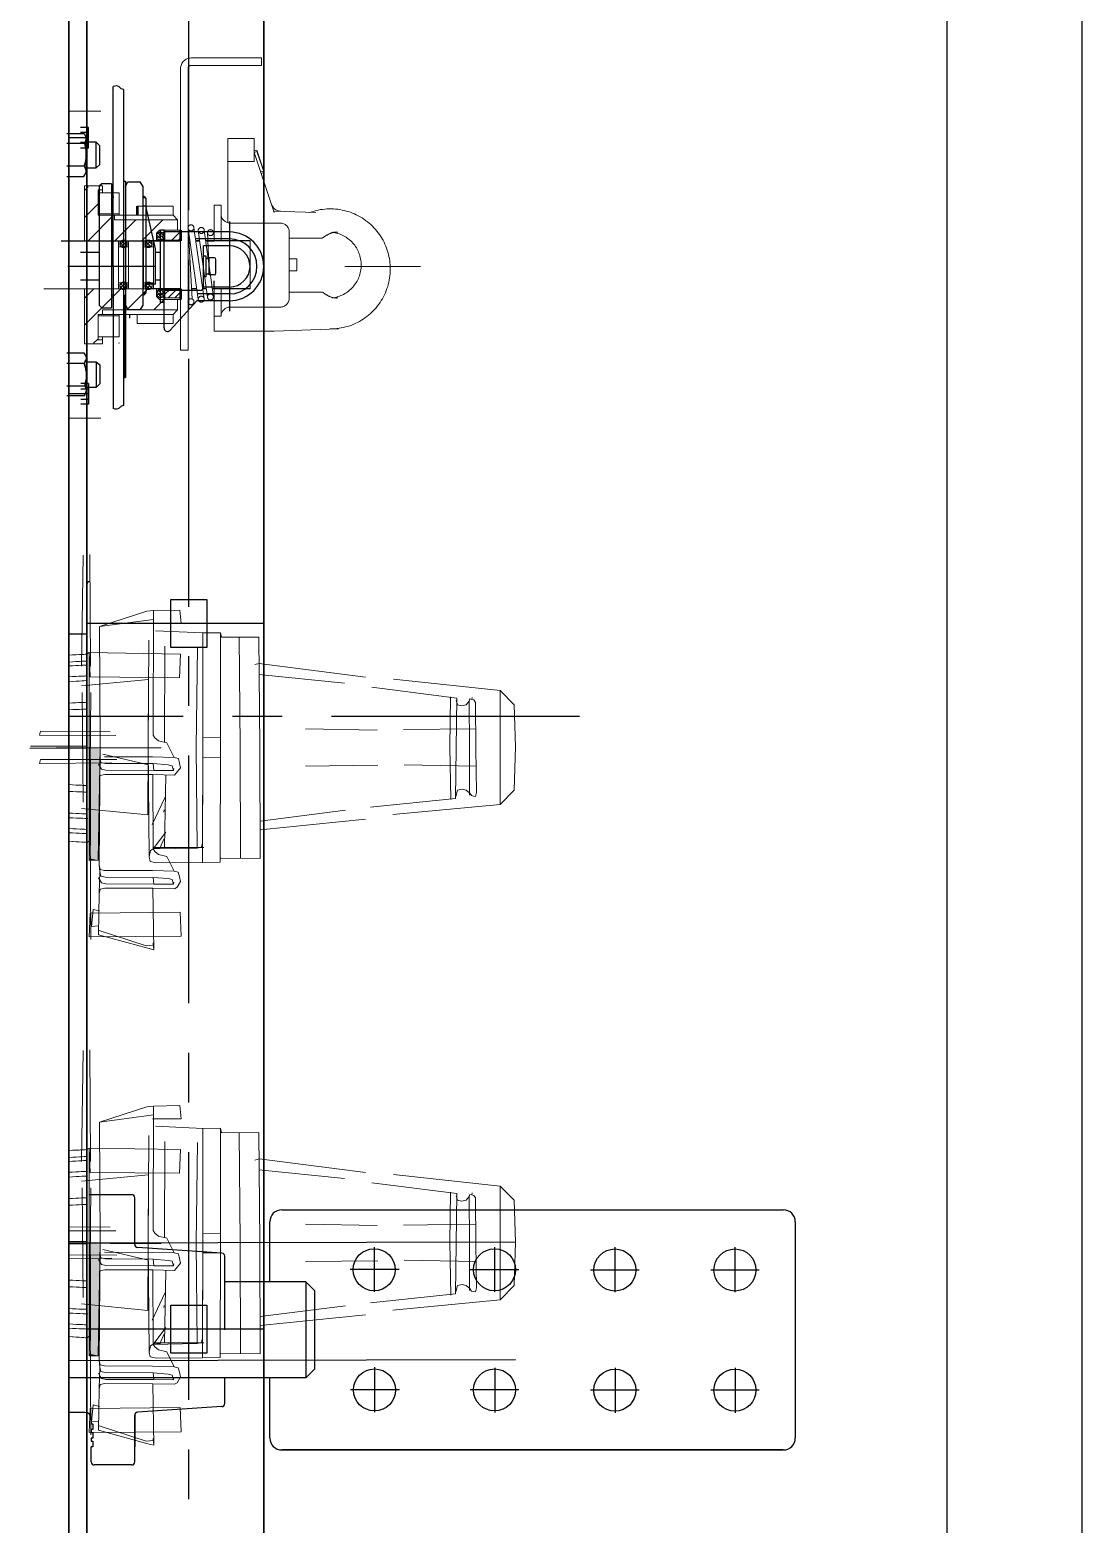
# Model space of a CAD drawing. Header units: millimetres. Extents: x 124493 to 133608, y -169944 to -164394.
# Drawn here: x 129429.7 to 129780.4, y -166258.7 to -165761 of the extents above; entities that cross this region are included whole.
import ezdxf

# ---------------------------------------------------------------- set-up
doc = ezdxf.new("R2010")
doc.units = ezdxf.units.MM
doc.header["$LTSCALE"] = 13
doc.linetypes.add('CENTER', pattern=[50.8, 31.75, -6.35, 6.35, -6.35])
doc.linetypes.add('CENTERX2', pattern=[101.6, 63.5, -12.7, 12.7, -12.7])
doc.layers.get('0').update_dxf_attribs({"color": 1, "linetype": 'CENTER'})
for name, color, linetype in [('1', 4, 'Continuous'), ('10', 1, 'Continuous'), ('C00-00-00', 7, 'Continuous'), ('器身绝缘0', 4, 'Continuous'), ('粗实线', 4, 'Continuous')]:
    doc.layers.add(name, color=color, linetype=linetype)
doc.layers.add('标注、文本', color=3, linetype='Continuous', lineweight=25)

msp = doc.modelspace()

# ---------------------------------------------------------------- hatches: boundary and pattern name
at = {"layer": 'C00-00-00'}
h = msp.add_hatch(color=256, dxfattribs=at)
h.dxf.hatch_style = 2
h.paths.add_polyline_path([(129449.53, -165999.75), (129449.58, -166031.08), (129453.04, -166031.88)])
h = msp.add_hatch(color=256, dxfattribs=at)
h.dxf.hatch_style = 2
h.paths.add_polyline_path([(129449.53, -165999.75), (129452.99, -166000.55), (129453.04, -166031.88)])
h = msp.add_hatch(color=256, dxfattribs=at)
h.dxf.hatch_style = 2
h.paths.add_polyline_path([(129449.58, -166031.08), (129449.69, -166036.94), (129452.46, -166037.57)])
h = msp.add_hatch(color=256, dxfattribs=at)
h.dxf.hatch_style = 2
h.paths.add_polyline_path([(129449.58, -166031.08), (129453.04, -166031.88), (129452.46, -166037.57)])
h = msp.add_hatch(color=256, dxfattribs=at)
h.dxf.hatch_style = 2
h.paths.add_polyline_path([(129449.69, -166036.94), (129452.46, -166037.57), (129449.53, -166037.63)])
h = msp.add_hatch(color=256, dxfattribs=at)
h.dxf.hatch_style = 2
h.paths.add_polyline_path([(129449.53, -166164.75), (129449.58, -166196.08), (129453.04, -166196.88)])
h = msp.add_hatch(color=256, dxfattribs=at)
h.dxf.hatch_style = 2
h.paths.add_polyline_path([(129449.53, -166164.75), (129452.99, -166165.55), (129453.04, -166196.88)])
h = msp.add_hatch(color=256, dxfattribs=at)
h.dxf.hatch_style = 2
h.paths.add_polyline_path([(129449.58, -166196.08), (129449.69, -166201.94), (129452.46, -166202.57)])
h = msp.add_hatch(color=256, dxfattribs=at)
h.dxf.hatch_style = 2
h.paths.add_polyline_path([(129449.58, -166196.08), (129453.04, -166196.88), (129452.46, -166202.57)])
h = msp.add_hatch(color=256, dxfattribs=at)
h.dxf.hatch_style = 2
h.paths.add_polyline_path([(129449.69, -166201.94), (129452.46, -166202.57), (129449.53, -166202.63)])

# ---------------------------------------------------------------- linework, layer by layer
at = {"lineweight": 15}
for p, q in [((129483.45, -165770.38), (129506.96, -165770.38)), ((129483.45, -165772.88), (129506.96, -165772.88)), ((129506.96, -165770.38), (129506.96, -165772.88)), ((129479.95, -165828.28), (129479.95, -165773.88)), ((129482.45, -165827.78), (129482.45, -165773.88)), ((129442.68, -165788.14), (129453.43, -165788.14)), ((129504.46, -165801.89), (129504.46, -165804.86)), ((129504.46, -165804.86), (129495.68, -165804.86)), ((129506.68, -165804.86), (129506.51, -165804.86)), ((129482.45, -165826.78), (129483.87, -165850.58)), ((129482.45, -165827.14), (129485.86, -165850.76)), ((129482.45, -165827.78), (129482.45, -165847.24)), ((129487.85, -165850.58), (129484.43, -165826.96)), ((129485.85, -165827.81), (129488.91, -165850)), ((129487.85, -165827.85), (129490.91, -165849.94)), ((129479.95, -165831.28), (129479.95, -165847.24)), ((129489.4, -165839.01), (129488.91, -165828.56)), ((129516.15, -165837.27), (129518.68, -165837.27)), ((129518.68, -165837.27), (129518.68, -165839.27)), ((129516.15, -165841.27), (129518.68, -165841.27)), ((129518.68, -165841.27), (129518.68, -165839.27)), ((129534.65, -165839.79), (129559.85, -165839.79)), ((129468.8, -165847.23), (129434.42, -165847.23)), ((129479.95, -165847.24), (129479.95, -165867.65)), ((129482.45, -165847.24), (129482.45, -165867.65)), ((129493.45, -165856.35), (129493.45, -165847.25)), ((129493.45, -165856.35), (129491.15, -165856.35)), ((129482.45, -165867.65), (129479.95, -165867.65)), ((129442.68, -165890.39), (129453.43, -165890.39))]:
    msp.add_line(p, q, dxfattribs=at)
at = {"color": 0, "lineweight": 15}
for p, q in [((129495.68, -165797.19), (129495.68, -165825.25)), ((129504.46, -165797.19), (129504.46, -165801.89)), ((129504.45, -165801.35), (129505.4, -165801.04)), ((129504.46, -165801.89), (129505.41, -165801.57)), ((129504.46, -165801.89), (129511.16, -165821.89)), ((129505.4, -165801.04), (129507.74, -165808.04)), ((129505.41, -165801.57), (129507.76, -165808.57)), ((129506.8, -165808.35), (129507.74, -165808.04)), ((129453.95, -165812.98), (129447.95, -165812.98)), ((129447.95, -165812.98), (129447.95, -165831.28)), ((129453.95, -165812.98), (129453.95, -165814.28)), ((129506.81, -165808.89), (129507.76, -165808.57)), ((129452.45, -165814.28), (129453.95, -165814.28)), ((129452.45, -165822.78), (129452.45, -165814.28)), ((129459.45, -165815.28), (129452.45, -165815.28)), ((129452.45, -165815.28), (129452.45, -165822.78)), ((129453.95, -165814.28), (129453.95, -165815.28)), ((129459.45, -165815.28), (129459.45, -165822.28)), ((129459.45, -165815.28), (129459.45, -165816.78)), ((129459.45, -165822.28), (129452.45, -165822.28)), ((129452.45, -165822.78), (129477.45, -165822.78)), ((129459.45, -165822.78), (129452.45, -165822.78)), ((129457.95, -165824.28), (129457.95, -165822.78)), ((129459.45, -165822.28), (129459.45, -165822.78)), ((129459.45, -165822.78), (129465.45, -165822.78)), ((129465.45, -165819.78), (129477.45, -165819.78)), ((129477.45, -165822.78), (129477.45, -165819.78)), ((129478.95, -165824.28), (129477.45, -165822.78)), ((129491.15, -165819.35), (129491.15, -165831.28)), ((129491.15, -165819.35), (129493.45, -165819.35)), ((129493.45, -165819.35), (129493.45, -165820.35)), ((129493.45, -165819.35), (129493.45, -165831.28)), ((129511.15, -165821.35), (129525, -165821.83)), ((129478.95, -165824.28), (129457.95, -165824.28)), ((129471.95, -165828.78), (129472.95, -165827.78)), ((129472.95, -165827.78), (129478.95, -165827.78)), ((129474.75, -165831.28), (129474.75, -165827.78)), ((129478.95, -165827.78), (129478.95, -165824.28)), ((129478.95, -165827.78), (129479.95, -165827.78)), ((129496.45, -165825.35), (129513.15, -165825.35)), ((129447.32, -165831.28), (129448.51, -165831.28)), ((129448.52, -165831.28), (129460.52, -165831.28)), ((129448.52, -165831.28), (129460.52, -165831.28)), ((129449.71, -165831.28), (129461.71, -165831.28)), ((129449.95, -165831.28), (129471.95, -165831.28)), ((129450.35, -165831.28), (129470.85, -165831.28)), ((129459.32, -165831.28), (129459.32, -165833.28)), ((129459.78, -165831.89), (129461.17, -165833.28)), ((129461.02, -165831.28), (129459.82, -165832.49)), ((129460.66, -165832.77), (129460.18, -165833.25)), ((129460.26, -165831.25), (129460.29, -165831.28)), ((129460.29, -165831.28), (129462, -165832.99)), ((129461.14, -165831.16), (129461.02, -165831.28)), ((129462.22, -165832.33), (129461.27, -165833.28)), ((129461.42, -165831.28), (129462.2, -165832.07)), ((129461.93, -165831.49), (129461.5, -165831.93)), ((129462.62, -165831.28), (129462.62, -165833.28)), ((129463.82, -165831.28), (129468.82, -165831.28)), ((129463.82, -165831.28), (129468.82, -165831.28)), ((129465.01, -165831.28), (129470.01, -165831.28)), ((129467.62, -165831.28), (129467.62, -165833.28)), ((129468.02, -165832.27), (129469.03, -165833.28)), ((129468.52, -165831.65), (129468.03, -165832.14)), ((129468.33, -165831.46), (129470.09, -165833.22)), ((129470, -165831.28), (129468.8, -165832.49)), ((129469.04, -165831.05), (129469.27, -165831.28)), ((129469.64, -165832.77), (129469.12, -165833.28)), ((129469.27, -165831.28), (129470.5, -165832.51)), ((129470.01, -165831.28), (129470, -165831.28)), ((129470.92, -165831.28), (129470.92, -165833.28)), ((129471.95, -165831.28), (129471.95, -165828.78)), ((129474.75, -165828.28), (129479.95, -165828.28)), ((129474.75, -165829.78), (129474.75, -165831.28)), ((129474.75, -165831.08), (129479.95, -165831.08)), ((129503.15, -165831.28), (129503.15, -165847.25)), ((129516.15, -165828.35), (129516.15, -165835.85)), ((129527.15, -165830.42), (129516.15, -165830.42)), ((129459.32, -165833.28), (129459.32, -165845.28)), ((129462.62, -165833.28), (129459.32, -165833.28)), ((129461.27, -165833.28), (129461.02, -165833.53)), ((129461.17, -165833.28), (129461.36, -165833.47)), ((129462.62, -165833.28), (129462.62, -165845.28)), ((129467.62, -165833.28), (129467.62, -165845.28)), ((129467.62, -165833.28), (129470.92, -165833.28)), ((129469.12, -165833.28), (129468.92, -165833.48)), ((129469.03, -165833.28), (129469.28, -165833.53)), ((129470.92, -165833.28), (129470.92, -165845.28)), ((129516.15, -165835.15), (129516.15, -165850.35)), ((129447.32, -165847.28), (129448.51, -165847.28)), ((129447.32, -165847.28), (129459.32, -165847.28)), ((129447.95, -165865.58), (129447.95, -165847.28)), ((129450.35, -165847.28), (129448.02, -165847.28)), ((129448.52, -165847.28), (129460.52, -165847.28)), ((129448.52, -165847.28), (129460.52, -165847.28)), ((129449.95, -165847.28), (129471.95, -165847.28)), ((129450.35, -165847.28), (129470.85, -165847.28)), ((129459.02, -165847.28), (129458.18, -165847.28)), ((129459.02, -165847.28), (129458.18, -165847.28)), ((129459.32, -165845.28), (129459.32, -165847.28)), ((129462.62, -165845.28), (129459.32, -165845.28)), ((129459.73, -165846.43), (129460.58, -165847.28)), ((129460.49, -165845.28), (129459.82, -165845.96)), ((129460.66, -165846.24), (129459.92, -165846.97)), ((129459.96, -165845.54), (129461.7, -165847.28)), ((129460.72, -165845.06), (129460.49, -165845.28)), ((129460.58, -165847.28), (129460.82, -165847.52)), ((129460.62, -165845.08), (129460.82, -165845.28)), ((129460.82, -165845.28), (129462.17, -165846.63)), ((129462.15, -165845.87), (129460.94, -165847.08)), ((129461.61, -165845.28), (129461.5, -165845.4)), ((129461.66, -165845.24), (129461.61, -165845.28)), ((129462.62, -165845.28), (129462.62, -165847.28)), ((129462.62, -165847.28), (129467.62, -165847.28)), ((129463.82, -165847.28), (129468.82, -165847.28)), ((129463.82, -165847.28), (129468.82, -165847.28)), ((129467.62, -165845.28), (129467.62, -165847.28)), ((129467.62, -165845.28), (129470.92, -165845.28)), ((129468.1, -165845.83), (129469.56, -165847.28)), ((129468.6, -165847.28), (129468.56, -165847.32)), ((129469.64, -165846.24), (129468.6, -165847.28)), ((129468.61, -165845.22), (129468.68, -165845.28)), ((129468.68, -165845.28), (129470.33, -165846.94)), ((129469.47, -165845.28), (129468.8, -165845.96)), ((129469.66, -165845.1), (129469.47, -165845.28)), ((129469.6, -165845.08), (129469.8, -165845.28)), ((129469.8, -165845.28), (129470.47, -165845.95)), ((129470.5, -165846.5), (129469.92, -165847.08)), ((129470.92, -165845.28), (129470.92, -165847.28)), ((129471.95, -165849.78), (129471.95, -165847.28)), ((129474.75, -165847.28), (129474.75, -165850.78)), ((129474.75, -165850.78), (129474.75, -165847.28)), ((129474.75, -165847.48), (129479.95, -165847.48)), ((129491.15, -165846.65), (129491.15, -165844.65)), ((129491.15, -165846.65), (129491.15, -165858.35)), ((129491.15, -165847.25), (129491.15, -165861.35)), ((129472.95, -165850.78), (129471.95, -165849.78)), ((129472.95, -165850.78), (129479.95, -165850.78)), ((129474.75, -165850.28), (129479.95, -165850.28)), ((129478.95, -165854.28), (129478.95, -165850.78)), ((129527.28, -165848.38), (129516.15, -165848.38)), ((129452.45, -165855.78), (129452.45, -165863.28)), ((129452.45, -165855.78), (129477.45, -165855.78)), ((129452.45, -165864.28), (129452.45, -165855.78)), ((129459.45, -165856.28), (129452.45, -165856.28)), ((129478.95, -165854.28), (129453.95, -165854.28)), ((129453.95, -165855.78), (129453.95, -165854.28)), ((129459.45, -165855.78), (129459.45, -165863.28)), ((129459.45, -165855.78), (129459.45, -165863.28)), ((129465.47, -165855.78), (129465.47, -165858.78)), ((129477.45, -165855.78), (129478.95, -165854.28)), ((129477.45, -165855.78), (129477.45, -165858.78)), ((129496.45, -165853.35), (129513.15, -165853.35)), ((129459.45, -165861.78), (129459.45, -165863.28)), ((129465.47, -165858.78), (129477.45, -165858.78)), ((129491.15, -165861.35), (129493.45, -165861.35)), ((129491.15, -165861.35), (129493.45, -165861.35)), ((129511.15, -165861.35), (129493.45, -165861.35)), ((129511.15, -165861.35), (129532.53, -165860.61)), ((129531.82, -165860.63), (129531.82, -165860.64)), ((129453.95, -165865.58), (129447.95, -165865.58)), ((129453.95, -165865.58), (129447.95, -165865.58)), ((129453.95, -165865.58), (129447.95, -165865.58)), ((129459.45, -165863.28), (129452.45, -165863.28)), ((129452.45, -165864.28), (129453.95, -165864.28)), ((129453.95, -165865.58), (129453.95, -165863.28))]:
    msp.add_line(p, q, dxfattribs=at)
at = {"color": 0, "lineweight": 13}
msp.add_line((129504.46, -165797.19), (129495.68, -165797.19), dxfattribs=at)
at = {"color": 0, "linetype": 'Continuous', "lineweight": 15}
for p, q in [((129447.95, -165814.49), (129449.16, -165813.28)), ((129447.95, -165823.47), (129452.45, -165818.97)), ((129449.12, -165831.28), (129457.62, -165822.78)), ((129458.1, -165831.28), (129465.1, -165824.28)), ((129467.08, -165831.28), (129474.08, -165824.28)), ((129473.8, -165831.11), (129472.02, -165829.34)), ((129472.1, -165830.41), (129473.44, -165829.07)), ((129474.45, -165830.64), (129472.49, -165828.68)), ((129472.6, -165828.79), (129472.94, -165828.44)), ((129472.64, -165830.99), (129472.88, -165830.75)), ((129474.75, -165829.82), (129473.32, -165828.38)), ((129473.59, -165831.16), (129474.56, -165830.19)), ((129473.72, -165829.91), (129474.56, -165829.07)), ((129477.04, -165831.08), (129479.84, -165828.28)), ((129479.29, -165831.08), (129479.95, -165830.42)), ((129447.95, -165850.41), (129451.08, -165847.28)), ((129447.95, -165859.39), (129460.06, -165847.28)), ((129462.04, -165854.28), (129468.86, -165847.46)), ((129472.04, -165848.43), (129473.06, -165847.41)), ((129474.42, -165849.69), (129472.44, -165847.72)), ((129474.75, -165848.9), (129473.24, -165847.39)), ((129473.72, -165847.87), (129474.03, -165847.56)), ((129474.75, -165849.09), (129476.36, -165847.48)), ((129475.8, -165850.28), (129478.6, -165847.48)), ((129471.02, -165854.28), (129474.52, -165850.78)), ((129473.73, -165850.13), (129472, -165848.4)), ((129472.13, -165849.47), (129472.88, -165848.71)), ((129473.16, -165849.56), (129474.56, -165848.15)), ((129473.7, -165850.14), (129474, -165849.84)), ((129478.05, -165850.28), (129479.95, -165848.38)), ((129450.99, -165865.33), (129452.45, -165863.87))]:
    msp.add_line(p, q, dxfattribs=at)
at = {"color": 0, "lineweight": 53}
for p, q in [((129465.45, -165819.78), (129465.45, -165822.78)), ((129479.95, -165827.78), (129479.95, -165831.28)), ((129479.95, -165847.24), (129479.95, -165850.78))]:
    msp.add_line(p, q, dxfattribs=at)
at = {"color": 0, "linetype": 'ByBlock'}
for p, q in [((129479.95, -165831.28), (129468.8, -165831.28)), ((129483.05, -165831.28), (129482.45, -165831.28)), ((129486.33, -165831.28), (129485.06, -165831.28)), ((129503.15, -165831.28), (129488.33, -165831.28)), ((129468.8, -165833.38), (129468.76, -165833.38)), ((129468.8, -165845.15), (129468.76, -165845.15)), ((129479.95, -165847.24), (129468.8, -165847.23)), ((129485.35, -165847.24), (129483.67, -165847.24)), ((129488.53, -165847.24), (129487.36, -165847.24)), ((129503.15, -165847.25), (129490.54, -165847.24))]:
    msp.add_line(p, q, dxfattribs=at)
at = {"color": 0, "lineweight": 40}
msp.add_line((129459.34, -165865.25), (129459.45, -165865.25), dxfattribs=at)
for p, q in [((129591.56, -166164.77), (129442.68, -166165.08)), ((129591.56, -166203.98), (129442.68, -166204.3))]:
    msp.add_line(p, q)
at = {"lineweight": 15}
for centre in [(129483.43, -165826.96), (129486.85, -165827.83), (129489.91, -165828.56), (129483.43, -165851.57), (129486.85, -165850.7), (129489.91, -165849.97)]:
    msp.add_circle(centre, 1, dxfattribs=at)
at = {"color": 0, "lineweight": 15}
for centre, radius in [((129460.97, -165832.28), 1.25), ((129469.27, -165832.28), 1.25), ((129473.35, -165829.78), 1.4), ((129460.97, -165846.28), 1.25), ((129469.27, -165846.28), 1.25), ((129473.35, -165848.78), 1.4)]:
    msp.add_circle(centre, radius, dxfattribs=at)
at = {"lineweight": 15}
for radius in [3.5, 1]:
    msp.add_arc((129483.45, -165773.88), radius, 90, 180, dxfattribs=at)
at = {"color": 0, "lineweight": 15}
for centre, radius, start, end in [((129496.45, -165822.35), 3, 180, 270), ((129513.33, -165818.43), 3, 198.5208, 268.0213), ((129529.84, -165840.63), 20, 269.9371, 109.9915), ((129532.7, -165825.44), 3, 263.6361, 263.6361), ((129513.15, -165828.35), 3, 0, 90), ((129534.65, -165839.79), 12, 113.8907, 128.6822), ((129531.82, -165833.39), 5, 83.6361, 113.8907), ((129529.15, -165839.35), 11, 0, 83.6361), ((129529.15, -165839.35), 11, 276.3639, 359.8612), ((129513.15, -165850.35), 3, 270, 0), ((129534.65, -165838.92), 12, 232.0882, 246.1093), ((129532.7, -165853.27), 3, 96.3639, 96.3639), ((129531.82, -165845.32), 5, 246.1093, 276.3639), ((129496.45, -165856.35), 3, 90, 180)]:
    msp.add_arc(centre, radius, start, end, dxfattribs=at)
at = {"layer": '1', "color": 1, "linetype": 'CENTERX2', "lineweight": -3, "ltscale": 0.1}
for p, q in [((129482.68, -167009.77), (129482.68, -165369.76)), ((129482.68, -167009.77), (129482.68, -165369.76)), ((129507.68, -165958.77), (129448.68, -165958.77)), ((129507.68, -165958.77), (129448.68, -165958.77)), ((129612.85, -165989.75), (129442.68, -165989.75)), ((129507.68, -166193.77), (129448.68, -166193.77))]:
    msp.add_line(p, q, dxfattribs=at)
at = {"layer": '10', "color": 0}
for p, q in [((129447.98, -165795.6), (129442.02, -165795.6)), ((129447.98, -165795.6), (129448.49, -165797.22)), ((129448.27, -165798.42), (129448.4, -165797.91)), ((129448.4, -165797.91), (129448.49, -165797.38)), ((129448.49, -165808.57), (129448.49, -165797.22)), ((129504.79, -165796.93), (129504.79, -165796.93)), ((129448, -165798.9), (129442.02, -165798.9)), ((129448.04, -165798.91), (129448.27, -165798.42)), ((129451.82, -165798.38), (129448.49, -165798.38)), ((129451.82, -165798.38), (129453.02, -165799.66)), ((129451.82, -165806.96), (129451.82, -165798.38)), ((129453.02, -165805.9), (129453.02, -165799.66)), ((129447.83, -165806.4), (129442.02, -165806.4)), ((129447.83, -165806.41), (129448.2, -165807.04)), ((129448.2, -165807.04), (129448.43, -165807.75)), ((129448.49, -165806.96), (129451.86, -165806.96)), ((129451.86, -165806.96), (129453.02, -165805.9)), ((129442.02, -165809.91), (129447.74, -165809.91)), ((129447.74, -165809.91), (129448.49, -165808.57)), ((129440.15, -165831.28), (129479.95, -165831.28)), ((129482.45, -165831.28), (129483.05, -165831.28)), ((129485.06, -165831.28), (129486.33, -165831.28)), ((129488.33, -165831.28), (129491.15, -165831.28)), ((129491.15, -165846.67), (129491.15, -165844.65)), ((129462.95, -165855.78), (129462.95, -165857.05)), ((129442.02, -165868.62), (129447.74, -165868.62)), ((129447.83, -165872.13), (129442.02, -165872.13)), ((129447.74, -165868.62), (129448.49, -165869.96)), ((129447.83, -165872.12), (129448.2, -165871.5)), ((129448.2, -165871.5), (129448.43, -165870.78)), ((129448.49, -165869.96), (129448.49, -165881.31)), ((129448.49, -165871.57), (129451.86, -165871.57)), ((129451.82, -165871.57), (129451.82, -165880.15)), ((129451.86, -165871.57), (129453.02, -165872.63)), ((129453.02, -165872.63), (129453.02, -165878.87)), ((129448, -165879.63), (129442.02, -165879.63)), ((129447.98, -165882.93), (129448.49, -165881.31)), ((129448.04, -165879.62), (129448.27, -165880.11)), ((129448.27, -165880.11), (129448.4, -165880.63)), ((129448.4, -165880.63), (129448.49, -165881.15)), ((129451.82, -165880.15), (129448.49, -165880.15)), ((129451.82, -165880.15), (129453.02, -165878.87)), ((129447.98, -165882.93), (129442.02, -165882.93))]:
    msp.add_line(p, q, dxfattribs=at)
for centre, start, end in [((129437.41, -165802.41), 6.7483, 18.326), ((129437.41, -165802.41), 339.0484, 353.2517), ((129437.41, -165876.12), 6.7483, 20.9516), ((129437.41, -165876.12), 341.674, 353.2517)]:
    msp.add_arc(centre, 11.16, start, end, dxfattribs=at)
at = {"layer": 'C00-00-00', "lineweight": 0}
for points in [[(129470.92, -165954.43), (129468.69, -165954.65), (129452.94, -165959.75)], [(129470.92, -165954.43), (129479.7, -165954.27), (129480.12, -165958.74), (129470.66, -165958.74)], [(129470.92, -165954.43), (129470.81, -165995.93), (129471.34, -165996.78), (129472.57, -165997.79)], [(129453.15, -165999.86), (129452.94, -165959.75), (129470.98, -165957.36)], [(129471.56, -165961.14), (129487.41, -165961.88), (129493.26, -165961.78), (129493.26, -165999.65)], [(129493.26, -165961.78), (129493.64, -165963.32), (129506.03, -165963.27), (129506.35, -165999.76)], [(129474.64, -165998.27), (129474.75, -165966.24)], [(129499.49, -165963.21), (129499.8, -165999.7)], [(129442.68, -165969.24), (129448.63, -165968.95)], [(129449.53, -165999.75), (129449.48, -165968.42), (129448.63, -165968.95), (129448.68, -166000.28)], [(129504.65, -165972.42), (129506.19, -165972.04), (129541.56, -165976.57)], [(129446.93, -165979.49), (129469.27, -165977.36)], [(129469.27, -165977.36), (129469.16, -165999.91)], [(129543.69, -165979.97), (129571.99, -165983.59)], [(129550.87, -165977.26), (129586.41, -165981.09), (129586.4, -166000.03)], [(129591.56, -165999.77), (129591.14, -165985.83), (129586.41, -165981.09)], [(129571.83, -165984.29), (129572.2, -165985.83), (129573.58, -165986.15), (129575.13, -165985.77), (129576.14, -165984.55)], [(129576.99, -165984.02), (129576.3, -165983.86), (129576.14, -165984.55)], [(129578.32, -166000.35), (129578.21, -165985.03), (129577.68, -165984.18), (129576.99, -165984.02)], [(129456.5, -165994.81), (129433.26, -165994.54), (129432.94, -165995.92), (129458.42, -165995.98)], [(129545.5, -165994.23), (129521.56, -165993.8)], [(129578.37, -165993.81), (129554.27, -165994.07)], [(129449.53, -165999.75), (129449.58, -166031.08), (129448.73, -166031.62), (129448.68, -166000.28)], [(129453.15, -165999.86), (129452.46, -166037.57), (129449.53, -166037.63), (129449.53, -165999.75)], [(129453.15, -165999.86), (129452.83, -166039.12), (129453.2, -166040.66), (129454.58, -166040.98)], [(129471.66, -166033.27), (129469.96, -166034.33), (129469.48, -166036.41), (129469.85, -166037.95), (129471.93, -166038.43), (129487.25, -166038.32), (129493.1, -166038.22), (129493.26, -165999.65)], [(129470.7, -166009.01), (129470.81, -166033.8), (129485.44, -166033.54), (129486.98, -166033.16), (129487.3, -166031.78), (129487.41, -165999.76)], [(129477.83, -166003.37), (129475.33, -165998.43), (129472.57, -165997.79)], [(129493.42, -166036.83), (129506.5, -166036.94), (129506.35, -165999.76)], [(129550.65, -166022.37), (129586.4, -166018.97), (129586.4, -166000.03)], [(129591.56, -165999.77), (129591.14, -166014.24), (129586.4, -166018.97)], [(129457.03, -166005.13), (129432.94, -166005.39), (129433.26, -166004.01), (129458.74, -166004.06)], [(129449.96, -166004.22), (129449.96, -166032.63)], [(129452.57, -166005.55), (129453.63, -166007.25), (129455.01, -166007.57)], [(129453.04, -166003.48), (129453.42, -166005.02), (129454.8, -166005.34)], [(129470.81, -166005.39), (129471.02, -166007.63)], [(129470.81, -166005.39), (129471.02, -166007.63)], [(129477.57, -166007.68), (129477.19, -166006.14), (129475.81, -166005.82)], [(129479.96, -166006.78), (129479.59, -166005.23), (129479.22, -166003.69), (129477.83, -166003.37)], [(129477.94, -166009.22), (129478.95, -166008), (129479.96, -166006.78)], [(129545.71, -166005.93), (129521.61, -166006.2)], [(129578.42, -166006.2), (129554.49, -166005.77)], [(129454.69, -166008.96), (129453.15, -166009.33), (129452.83, -166010.71)], [(129470.7, -166009.01), (129470.81, -166033.8), (129471.34, -166034.65), (129472.56, -166035.66)], [(129470.7, -166009.01), (129477.94, -166009.22)], [(129473.04, -166033.59), (129470.81, -166033.8), (129474.59, -166033.21), (129475.01, -166009.28)], [(129543.21, -166019.92), (129571.56, -166017)], [(129576.35, -166015.19), (129575.12, -166014.18), (129573.74, -166013.86), (129572.2, -166014.23), (129571.72, -166016.31)], [(129576.35, -166015.19), (129576.88, -166016.04), (129577.57, -166016.2)], [(129577.57, -166016.2), (129578.26, -166016.36), (129578.58, -166014.98)], [(129446.98, -166020.29), (129469.05, -166022.47)], [(129449.85, -166026.78), (129450.01, -166063.96)], [(129506.5, -166027.47), (129541.56, -166023.91)], [(129442.68, -166031.22), (129448.73, -166031.62)], [(129477.83, -166041.25), (129475.33, -166036.3), (129472.56, -166035.66)], [(129452.83, -166039.12), (129453.04, -166041.35), (129453.41, -166042.89), (129454.8, -166043.21)], [(129452.83, -166048.59), (129453.04, -166041.35)], [(129479.96, -166044.65), (129479.58, -166043.11), (129479.21, -166041.57), (129477.83, -166041.25)], [(129452.56, -166043.43), (129453.63, -166045.13), (129455.01, -166045.45)], [(129454.69, -166046.83), (129453.15, -166047.2), (129452.83, -166048.59)], [(129470.7, -166046.89), (129477.94, -166047.1)], [(129477.56, -166045.56), (129477.19, -166044.01), (129475.81, -166043.69)], [(129477.94, -166047.1), (129478.79, -166046.57), (129479.96, -166044.65)], [(129452.51, -166059.44), (129450.27, -166059.65), (129450.86, -166053.96), (129452.93, -166054.44)], [(129452.88, -166060.98), (129468.46, -166066.04), (129470.7, -166065.82)], [(129452.56, -166062.36), (129469, -166066.89), (129471.07, -166067.37), (129470.86, -166065.13)], [(129470.92, -166119.43), (129468.69, -166119.65), (129452.94, -166124.75)], [(129470.92, -166119.43), (129479.7, -166119.27), (129480.12, -166123.74), (129470.66, -166123.74)], [(129470.92, -166119.43), (129470.81, -166160.93), (129471.34, -166161.78), (129472.57, -166162.79)], [(129453.15, -166164.86), (129452.94, -166124.75), (129470.98, -166122.36)], [(129471.56, -166126.14), (129487.41, -166126.88), (129493.26, -166126.78), (129493.26, -166164.65)], [(129474.64, -166163.27), (129474.75, -166131.24)], [(129493.26, -166126.78), (129493.64, -166128.32), (129506.03, -166128.27), (129506.35, -166164.76)], [(129499.49, -166128.21), (129499.8, -166164.7)], [(129442.68, -166134.24), (129448.63, -166133.95)], [(129449.53, -166164.75), (129449.48, -166133.42), (129448.63, -166133.95), (129448.68, -166165.28)], [(129504.65, -166137.42), (129506.19, -166137.04), (129541.56, -166141.57)], [(129446.93, -166144.49), (129469.27, -166142.36)], [(129469.27, -166142.36), (129469.16, -166164.91)], [(129543.69, -166144.97), (129571.99, -166148.59)], [(129550.87, -166142.26), (129586.41, -166146.09), (129586.4, -166165.03)], [(129591.56, -166164.77), (129591.14, -166150.83), (129586.41, -166146.09)], [(129571.83, -166149.29), (129572.2, -166150.83), (129573.58, -166151.15), (129575.13, -166150.77), (129576.14, -166149.55)], [(129576.99, -166149.02), (129576.3, -166148.86), (129576.14, -166149.55)], [(129578.32, -166165.35), (129578.21, -166150.03), (129577.68, -166149.18), (129576.99, -166149.02)], [(129456.5, -166159.81), (129442.68, -166159.65)], [(129442.68, -166160.94), (129458.42, -166160.98)], [(129545.5, -166159.23), (129521.56, -166158.8)], [(129578.37, -166158.81), (129554.27, -166159.07)], [(129449.53, -166164.75), (129449.58, -166196.08), (129448.73, -166196.62), (129448.68, -166165.28)], [(129453.15, -166164.86), (129452.46, -166202.57), (129449.53, -166202.63), (129449.53, -166164.75)], [(129453.15, -166164.86), (129452.83, -166204.12), (129453.2, -166205.66), (129454.58, -166205.98)], [(129471.66, -166198.27), (129469.96, -166199.33), (129469.48, -166201.41), (129469.85, -166202.95), (129471.93, -166203.43), (129487.25, -166203.32), (129493.1, -166203.22), (129493.26, -166164.65)], [(129470.7, -166174.01), (129470.81, -166198.8), (129485.44, -166198.54), (129486.98, -166198.16), (129487.3, -166196.78), (129487.41, -166164.76)], [(129477.83, -166168.37), (129475.33, -166163.43), (129472.57, -166162.79)], [(129493.42, -166201.83), (129506.5, -166201.94), (129506.35, -166164.76)], [(129550.65, -166187.37), (129586.4, -166183.97), (129586.4, -166165.03)], [(129591.56, -166164.77), (129591.14, -166179.24), (129586.4, -166183.97)], [(129442.68, -166169.03), (129458.74, -166169.06)], [(129457.03, -166170.13), (129442.68, -166170.28)], [(129449.96, -166169.22), (129449.96, -166197.63)], [(129452.57, -166170.55), (129453.63, -166172.25), (129455.01, -166172.57)], [(129453.04, -166168.48), (129453.42, -166170.02), (129454.8, -166170.34)], [(129470.81, -166170.39), (129471.02, -166172.63)], [(129470.81, -166170.39), (129471.02, -166172.63)], [(129477.57, -166172.68), (129477.19, -166171.14), (129475.81, -166170.82)], [(129479.96, -166171.78), (129479.59, -166170.23), (129479.22, -166168.69), (129477.83, -166168.37)], [(129545.71, -166170.93), (129521.61, -166171.2)], [(129578.42, -166171.2), (129554.49, -166170.77)], [(129454.69, -166173.96), (129453.15, -166174.33), (129452.83, -166175.71)], [(129470.7, -166174.01), (129470.81, -166198.8), (129471.34, -166199.65), (129472.56, -166200.66)], [(129470.7, -166174.01), (129477.94, -166174.22)], [(129473.04, -166198.59), (129470.81, -166198.8), (129474.59, -166198.21), (129475.01, -166174.28)], [(129477.94, -166174.22), (129478.95, -166173), (129479.96, -166171.78)], [(129576.35, -166180.19), (129575.12, -166179.18), (129573.74, -166178.86), (129572.2, -166179.23), (129571.72, -166181.31)], [(129576.35, -166180.19), (129576.88, -166181.04), (129577.57, -166181.2)], [(129577.57, -166181.2), (129578.26, -166181.36), (129578.58, -166179.98)], [(129446.98, -166185.29), (129469.05, -166187.47)], [(129543.21, -166184.92), (129571.56, -166182)], [(129506.5, -166192.47), (129541.56, -166188.91)], [(129449.85, -166191.78), (129450.01, -166228.96)], [(129442.68, -166196.22), (129448.73, -166196.62)], [(129477.83, -166206.25), (129475.33, -166201.3), (129472.56, -166200.66)], [(129452.83, -166204.12), (129453.04, -166206.35), (129453.41, -166207.89), (129454.8, -166208.21)], [(129452.56, -166208.43), (129453.63, -166210.13), (129455.01, -166210.45)], [(129452.83, -166213.59), (129453.04, -166206.35)], [(129477.56, -166210.56), (129477.19, -166209.01), (129475.81, -166208.69)], [(129479.96, -166209.65), (129479.58, -166208.11), (129479.21, -166206.57), (129477.83, -166206.25)], [(129477.94, -166212.1), (129478.79, -166211.57), (129479.96, -166209.65)], [(129454.69, -166211.83), (129453.15, -166212.2), (129452.83, -166213.59)], [(129470.7, -166211.89), (129477.94, -166212.1)], [(129452.51, -166224.44), (129450.27, -166224.65), (129450.86, -166218.96), (129452.93, -166219.44)], [(129452.88, -166225.98), (129468.46, -166231.04), (129470.7, -166230.82)], [(129452.56, -166227.36), (129469, -166231.89), (129471.07, -166232.37), (129470.86, -166230.13)]]:
    msp.add_lwpolyline(points, dxfattribs=at)
for points in [[(129449.8, -165976.51), (129479.59, -165976.83), (129479.96, -165968.9), (129449.48, -165968.42)], [(129449.47, -166063.11), (129480.11, -166062.9), (129479.8, -166054.81), (129449.85, -166055.18)], [(129449.8, -166141.51), (129479.59, -166141.83), (129479.96, -166133.9), (129449.48, -166133.42)], [(129449.47, -166228.11), (129480.11, -166227.9), (129479.8, -166219.81), (129449.85, -166220.18)]]:
    msp.add_lwpolyline(points, close=True, dxfattribs=at)
for points in [[(129447.52, -165935.92), (129447.52, -165935.92), (129446.98, -165972.94), (129446.98, -165972.94)], [(129449.75, -165935.71), (129449.75, -165935.71), (129449.91, -165972.89), (129449.91, -165972.89)], [(129487.41, -165961.88), (129487.41, -165961.88), (129487.41, -165999.76), (129487.41, -165999.76)], [(129469.38, -165964.27), (129469.38, -165964.27), (129469.16, -165999.91), (129469.16, -165999.91)], [(129485.6, -165966.56), (129485.6, -165966.56), (129485.17, -165999.97), (129485.17, -165999.97)], [(129442.68, -165969.24), (129446.26, -165969.07), (129448.63, -165968.95), (129448.63, -165968.95)], [(129442.68, -165971.57), (129446.38, -165971.34), (129448.85, -165971.19), (129448.85, -165971.19)], [(129487.36, -165968.43), (129487.36, -165968.43), (129487.41, -165999.76), (129487.41, -165999.76)], [(129442.68, -165972.86), (129446.2, -165972.68), (129448.53, -165972.57), (129448.53, -165972.57)], [(129442.68, -165976.47), (129446.14, -165976.3), (129448.42, -165976.19), (129448.42, -165976.19)], [(129506.08, -165975.66), (129506.08, -165975.66), (129534.54, -165978.59), (129534.54, -165978.59)], [(129442.68, -165978.1), (129446.35, -165977.88), (129448.79, -165977.73), (129448.79, -165977.73)], [(129447.14, -165981.72), (129447.14, -165981.72), (129447.46, -166018.21), (129447.46, -166018.21)], [(129450.07, -165981.67), (129450.07, -165981.67), (129449.69, -166018), (129449.69, -166018)], [(129442.68, -165985.25), (129446.23, -165985.08), (129448.58, -165984.96), (129448.58, -165984.96)], [(129442.68, -165987.47), (129446.35, -165987.31), (129448.79, -165987.2), (129448.79, -165987.2)], [(129569.7, -165999.82), (129569.7, -165999.82), (129569.91, -165983.11), (129569.91, -165983.11)], [(129571.77, -166000.3), (129571.77, -166000.3), (129571.99, -165983.59), (129571.99, -165983.59)], [(129576.24, -165999.87), (129576.24, -165999.87), (129576.14, -165984.55), (129576.14, -165984.55)], [(129576.99, -165984.02), (129576.99, -165984.02), (129577.15, -165983.33), (129577.15, -165983.33)], [(129487.36, -165996.83), (129487.36, -165996.83), (129493.21, -165996.73), (129493.21, -165996.73)], [(129448.68, -166000.28), (129448.68, -166000.28), (129429.75, -166000.28), (129429.75, -166000.28)], [(129448.84, -165999.59), (129448.84, -165999.59), (129429.91, -165999.59), (129429.91, -165999.59)], [(129438.52, -166000.12), (129438.52, -166000.12), (129473.47, -166000.18), (129473.47, -166000.18)], [(129469.05, -166022.47), (129469.05, -166022.47), (129469.16, -165999.91), (129469.16, -165999.91)], [(129469.48, -166036.41), (129469.48, -166036.41), (129469.16, -165999.91), (129469.16, -165999.91)], [(129485.44, -166033.54), (129485.44, -166033.54), (129485.17, -165999.97), (129485.17, -165999.97)], [(129487.25, -166038.32), (129487.25, -166038.32), (129487.41, -165999.76), (129487.41, -165999.76)], [(129499.96, -166036.89), (129499.96, -166036.89), (129499.8, -165999.7), (129499.8, -165999.7)], [(129569.7, -165999.82), (129569.7, -165999.82), (129570.02, -166017.37), (129570.02, -166017.37)], [(129571.77, -166000.3), (129571.77, -166000.3), (129571.56, -166017), (129571.56, -166017)], [(129576.24, -165999.87), (129576.24, -165999.87), (129576.19, -166015.88), (129576.19, -166015.88)], [(129578.32, -166000.35), (129578.32, -166000.35), (129578.58, -166014.98), (129578.58, -166014.98)], [(129454.06, -166002.25), (129454.06, -166002.25), (129469.27, -166005.77), (129469.27, -166005.77)], [(129470.6, -166003.16), (129470.6, -166003.16), (129454.59, -166003.1), (129454.59, -166003.1)], [(129470.81, -166005.39), (129470.81, -166005.39), (129454.8, -166005.34), (129454.8, -166005.34)], [(129477.83, -166003.37), (129477.83, -166003.37), (129470.6, -166003.16), (129470.6, -166003.16)], [(129470.81, -166005.39), (129470.81, -166005.39), (129475.81, -166005.82), (129475.81, -166005.82)], [(129477.57, -166007.68), (129477.57, -166007.68), (129477.73, -166006.99), (129477.73, -166006.99)], [(129487.3, -166003.37), (129487.3, -166003.37), (129493.15, -166003.27), (129493.15, -166003.27)], [(129470.7, -166009.01), (129470.7, -166009.01), (129454.69, -166008.96), (129454.69, -166008.96)], [(129471.02, -166007.63), (129471.02, -166007.63), (129455.01, -166007.57), (129455.01, -166007.57)], [(129471.02, -166007.63), (129471.02, -166007.63), (129477.57, -166007.68), (129477.57, -166007.68)], [(129442.68, -166012.39), (129446.32, -166012.57), (129448.73, -166012.68), (129448.73, -166012.68)], [(129442.68, -166014.62), (129446.44, -166014.8), (129448.95, -166014.91), (129448.95, -166014.91)], [(129470.49, -166025.71), (129470.49, -166025.71), (129474.8, -166016.51), (129474.8, -166016.51)], [(129442.68, -166021.86), (129446.32, -166022.03), (129448.73, -166022.15), (129448.73, -166022.15)], [(129474.37, -166021.51), (129474.37, -166021.51), (129474.53, -166020.82), (129474.53, -166020.82)], [(129506.45, -166024.55), (129506.45, -166024.55), (129534.96, -166020.93), (129534.96, -166020.93)], [(129442.68, -166023.39), (129446.53, -166023.57), (129449.11, -166023.69), (129449.11, -166023.69)], [(129442.68, -166027.01), (129446.47, -166027.19), (129449, -166027.31), (129449, -166027.31)], [(129442.68, -166028.41), (129446.29, -166028.58), (129448.68, -166028.69), (129448.68, -166028.69)], [(129442.68, -166031.22), (129446.32, -166031.46), (129448.73, -166031.62), (129448.73, -166031.62)], [(129475.01, -166028.21), (129475.01, -166028.21), (129470.81, -166033.8), (129470.81, -166033.8)], [(129474.53, -166030.29), (129474.53, -166030.29), (129473.04, -166033.59), (129473.04, -166033.59)], [(129469.48, -166036.41), (129469.48, -166036.41), (129469.64, -166035.71), (129469.64, -166035.71)], [(129471.66, -166033.27), (129471.66, -166033.27), (129487.67, -166033.32), (129487.67, -166033.32)], [(129470.6, -166041.03), (129470.6, -166041.03), (129454.58, -166040.98), (129454.58, -166040.98)], [(129477.83, -166041.25), (129477.83, -166041.25), (129470.6, -166041.03), (129470.6, -166041.03)], [(129470.7, -166046.89), (129470.7, -166046.89), (129454.69, -166046.83), (129454.69, -166046.83)], [(129470.81, -166043.27), (129470.81, -166043.27), (129454.8, -166043.21), (129454.8, -166043.21)], [(129471.02, -166045.5), (129471.02, -166045.5), (129455.01, -166045.45), (129455.01, -166045.45)], [(129470.7, -166046.89), (129470.7, -166046.89), (129471.07, -166067.37), (129471.07, -166067.37)], [(129470.81, -166043.27), (129470.81, -166043.27), (129471.02, -166045.5), (129471.02, -166045.5)], [(129470.81, -166043.27), (129470.81, -166043.27), (129475.81, -166043.69), (129475.81, -166043.69)], [(129471.02, -166045.5), (129471.02, -166045.5), (129477.56, -166045.56), (129477.56, -166045.56)], [(129477.56, -166045.56), (129477.56, -166045.56), (129477.72, -166044.86), (129477.72, -166044.86)], [(129452.83, -166048.59), (129452.83, -166048.59), (129452.56, -166062.36), (129452.56, -166062.36)], [(129447.52, -166100.92), (129447.52, -166100.92), (129446.98, -166137.94), (129446.98, -166137.94)], [(129449.75, -166100.71), (129449.75, -166100.71), (129449.91, -166137.89), (129449.91, -166137.89)], [(129469.38, -166129.27), (129469.38, -166129.27), (129469.16, -166164.91), (129469.16, -166164.91)], [(129487.41, -166126.88), (129487.41, -166126.88), (129487.41, -166164.76), (129487.41, -166164.76)], [(129442.68, -166134.24), (129446.26, -166134.07), (129448.63, -166133.95), (129448.63, -166133.95)], [(129442.68, -166136.57), (129446.38, -166136.34), (129448.85, -166136.19), (129448.85, -166136.19)], [(129485.6, -166131.56), (129485.6, -166131.56), (129485.17, -166164.97), (129485.17, -166164.97)], [(129487.36, -166133.43), (129487.36, -166133.43), (129487.41, -166164.76), (129487.41, -166164.76)], [(129442.68, -166137.86), (129446.2, -166137.68), (129448.53, -166137.57), (129448.53, -166137.57)], [(129442.68, -166141.47), (129446.14, -166141.3), (129448.42, -166141.19), (129448.42, -166141.19)], [(129506.08, -166140.66), (129506.08, -166140.66), (129534.54, -166143.59), (129534.54, -166143.59)], [(129442.68, -166143.1), (129446.35, -166142.88), (129448.79, -166142.73), (129448.79, -166142.73)], [(129442.68, -166150.25), (129446.23, -166150.08), (129448.58, -166149.96), (129448.58, -166149.96)], [(129447.14, -166146.72), (129447.14, -166146.72), (129447.46, -166183.21), (129447.46, -166183.21)], [(129450.07, -166146.67), (129450.07, -166146.67), (129449.69, -166183), (129449.69, -166183)], [(129569.7, -166164.82), (129569.7, -166164.82), (129569.91, -166148.11), (129569.91, -166148.11)], [(129571.77, -166165.3), (129571.77, -166165.3), (129571.99, -166148.59), (129571.99, -166148.59)], [(129576.24, -166164.87), (129576.24, -166164.87), (129576.14, -166149.55), (129576.14, -166149.55)], [(129576.99, -166149.02), (129576.99, -166149.02), (129577.15, -166148.33), (129577.15, -166148.33)], [(129442.68, -166152.47), (129446.35, -166152.31), (129448.79, -166152.2), (129448.79, -166152.2)], [(129448.84, -166164.59), (129448.84, -166164.59), (129446.09, -166164.59), (129442.68, -166164.59)], [(129442.68, -166165.13), (129451.95, -166165.15), (129473.47, -166165.18), (129473.47, -166165.18)], [(129448.68, -166165.28), (129448.68, -166165.28), (129446.02, -166165.28), (129442.68, -166165.28)], [(129469.05, -166187.47), (129469.05, -166187.47), (129469.16, -166164.91), (129469.16, -166164.91)], [(129469.48, -166201.41), (129469.48, -166201.41), (129469.16, -166164.91), (129469.16, -166164.91)], [(129485.44, -166198.54), (129485.44, -166198.54), (129485.17, -166164.97), (129485.17, -166164.97)], [(129487.25, -166203.32), (129487.25, -166203.32), (129487.41, -166164.76), (129487.41, -166164.76)], [(129487.36, -166161.83), (129487.36, -166161.83), (129493.21, -166161.73), (129493.21, -166161.73)], [(129499.96, -166201.89), (129499.96, -166201.89), (129499.8, -166164.7), (129499.8, -166164.7)], [(129569.7, -166164.82), (129569.7, -166164.82), (129570.02, -166182.37), (129570.02, -166182.37)], [(129571.77, -166165.3), (129571.77, -166165.3), (129571.56, -166182), (129571.56, -166182)], [(129576.24, -166164.87), (129576.24, -166164.87), (129576.19, -166180.88), (129576.19, -166180.88)], [(129578.32, -166165.35), (129578.32, -166165.35), (129578.58, -166179.98), (129578.58, -166179.98)], [(129454.06, -166167.25), (129454.06, -166167.25), (129469.27, -166170.77), (129469.27, -166170.77)], [(129470.6, -166168.16), (129470.6, -166168.16), (129454.59, -166168.1), (129454.59, -166168.1)], [(129470.81, -166170.39), (129470.81, -166170.39), (129454.8, -166170.34), (129454.8, -166170.34)], [(129477.83, -166168.37), (129477.83, -166168.37), (129470.6, -166168.16), (129470.6, -166168.16)], [(129470.81, -166170.39), (129470.81, -166170.39), (129475.81, -166170.82), (129475.81, -166170.82)], [(129487.3, -166168.37), (129487.3, -166168.37), (129493.15, -166168.27), (129493.15, -166168.27)], [(129470.7, -166174.01), (129470.7, -166174.01), (129454.69, -166173.96), (129454.69, -166173.96)], [(129471.02, -166172.63), (129471.02, -166172.63), (129455.01, -166172.57), (129455.01, -166172.57)], [(129471.02, -166172.63), (129471.02, -166172.63), (129477.57, -166172.68), (129477.57, -166172.68)], [(129477.57, -166172.68), (129477.57, -166172.68), (129477.73, -166171.99), (129477.73, -166171.99)], [(129442.68, -166177.39), (129446.32, -166177.57), (129448.73, -166177.68), (129448.73, -166177.68)], [(129442.68, -166179.62), (129446.44, -166179.8), (129448.95, -166179.91), (129448.95, -166179.91)], [(129470.49, -166190.71), (129470.49, -166190.71), (129474.8, -166181.51), (129474.8, -166181.51)], [(129474.37, -166186.51), (129474.37, -166186.51), (129474.53, -166185.82), (129474.53, -166185.82)], [(129506.45, -166189.55), (129506.45, -166189.55), (129534.96, -166185.93), (129534.96, -166185.93)], [(129442.68, -166186.86), (129446.32, -166187.03), (129448.73, -166187.15), (129448.73, -166187.15)], [(129442.68, -166188.39), (129446.53, -166188.57), (129449.11, -166188.69), (129449.11, -166188.69)], [(129442.68, -166192.01), (129446.47, -166192.19), (129449, -166192.31), (129449, -166192.31)], [(129442.68, -166193.41), (129446.29, -166193.58), (129448.68, -166193.69), (129448.68, -166193.69)], [(129475.01, -166193.21), (129475.01, -166193.21), (129470.81, -166198.8), (129470.81, -166198.8)], [(129474.53, -166195.29), (129474.53, -166195.29), (129473.04, -166198.59), (129473.04, -166198.59)], [(129442.68, -166196.22), (129446.32, -166196.46), (129448.73, -166196.62), (129448.73, -166196.62)], [(129469.48, -166201.41), (129469.48, -166201.41), (129469.64, -166200.71), (129469.64, -166200.71)], [(129471.66, -166198.27), (129471.66, -166198.27), (129487.67, -166198.32), (129487.67, -166198.32)], [(129470.6, -166206.03), (129470.6, -166206.03), (129454.58, -166205.98), (129454.58, -166205.98)], [(129477.83, -166206.25), (129477.83, -166206.25), (129470.6, -166206.03), (129470.6, -166206.03)], [(129470.81, -166208.27), (129470.81, -166208.27), (129454.8, -166208.21), (129454.8, -166208.21)], [(129471.02, -166210.5), (129471.02, -166210.5), (129455.01, -166210.45), (129455.01, -166210.45)], [(129470.81, -166208.27), (129470.81, -166208.27), (129471.02, -166210.5), (129471.02, -166210.5)], [(129470.81, -166208.27), (129470.81, -166208.27), (129475.81, -166208.69), (129475.81, -166208.69)], [(129471.02, -166210.5), (129471.02, -166210.5), (129477.56, -166210.56), (129477.56, -166210.56)], [(129477.56, -166210.56), (129477.56, -166210.56), (129477.72, -166209.86), (129477.72, -166209.86)], [(129452.83, -166213.59), (129452.83, -166213.59), (129452.56, -166227.36), (129452.56, -166227.36)], [(129470.7, -166211.89), (129470.7, -166211.89), (129454.69, -166211.83), (129454.69, -166211.83)], [(129470.7, -166211.89), (129470.7, -166211.89), (129471.07, -166232.37), (129471.07, -166232.37)]]:
    msp.add_open_spline(points, degree=3, dxfattribs=at)
at = {"layer": '器身绝缘0', "color": 5}
for p, q in [((129457.55, -165839.79), (129457.53, -165779.88)), ((129460.97, -165780.86), (129460.98, -165839.79)), ((129449.29, -165796.97), (129442.68, -165796.97)), ((129449.28, -165793.51), (129446.64, -165793.51)), ((129449.28, -165795.16), (129446.64, -165795.16)), ((129449.28, -165800.44), (129449.28, -165793.51)), ((129449.28, -165798.52), (129446.64, -165798.52)), ((129449.28, -165800.44), (129446.64, -165800.44)), ((129453.74, -165812.26), (129452.88, -165813.11)), ((129456.03, -165812.26), (129453.74, -165812.26)), ((129456.89, -165812.26), (129455.46, -165812.26)), ((129456.89, -165812.26), (129456.9, -165839.79)), ((129461.31, -165811.4), (129460.97, -165811.4)), ((129461.31, -165811.4), (129460.97, -165811.4)), ((129461.31, -165811.4), (129461.6, -165811.4)), ((129461.6, -165811.4), (129461.61, -165876.75)), ((129461.6, -165813.11), (129462.43, -165811.68)), ((129462.43, -165811.68), (129466.5, -165811.68)), ((129467.33, -165813.11), (129466.5, -165811.68)), ((129452.88, -165813.11), (129452.89, -165839.79)), ((129456.89, -165816.55), (129457.53, -165816.55)), ((129457.53, -165816.55), (129457.53, -165816.98)), ((129467.33, -165813.11), (129467.34, -165839.79)), ((129467.84, -165816.55), (129467.33, -165816.55)), ((129468.27, -165816.98), (129467.33, -165816.98)), ((129467.84, -165816.55), (129468.42, -165817.13)), ((129468.42, -165817.13), (129468.43, -165839.79)), ((129468.47, -165819.7), (129467.33, -165819.7)), ((129468.27, -165819.7), (129468.42, -165819.56)), ((129468.47, -165819.7), (129468.47, -165820.13)), ((129471.63, -165833.92), (129468.47, -165820.13)), ((129473.3, -165839.79), (129473.3, -165827.76)), ((129474.45, -165827.76), (129473.3, -165827.76)), ((129474.45, -165839.79), (129474.45, -165827.76)), ((129496.22, -165824.89), (129496.22, -165854.69)), ((129496.22, -165828.33), (129474.45, -165828.33)), ((129496.22, -165830.62), (129485.03, -165830.62)), ((129496.22, -165832.91), (129487.63, -165832.91)), ((129487.63, -165841.51), (129487.63, -165832.91)), ((129496.22, -165828.33), (129496.22, -165832.91)), ((129496.22, -165828.33), (129496.22, -165832.91)), ((129452.89, -165835.21), (129446.66, -165835.21)), ((129471.63, -165839.79), (129471.63, -165833.92)), ((129473.3, -165835.21), (129471.63, -165835.21)), ((129488.54, -165836.35), (129487.63, -165836.35)), ((129488.54, -165841.51), (129488.54, -165836.35)), ((129489.46, -165837.15), (129488.54, -165837.15)), ((129491.18, -165836.93), (129489.46, -165836.93)), ((129489.46, -165842.65), (129489.46, -165836.93)), ((129491.75, -165842.08), (129491.75, -165837.5)), ((129471.71, -165839.79), (129442.42, -165839.79)), ((129460.98, -165839.79), (129443.17, -165839.79)), ((129452.89, -165839.79), (129452.89, -165852.68)), ((129456.9, -165839.79), (129456.9, -165853.54)), ((129457.55, -165839.79), (129457.55, -165887.15)), ((129460.98, -165839.79), (129460.98, -165886.17)), ((129467.34, -165839.79), (129467.34, -165852.68)), ((129468.43, -165839.79), (129468.43, -165848.67)), ((129471.63, -165845.66), (129471.63, -165839.79)), ((129473.3, -165851.82), (129473.3, -165839.79)), ((129474.45, -165860.31), (129474.45, -165839.79)), ((129487.63, -165846.67), (129487.63, -165841.51)), ((129488.54, -165843.23), (129488.54, -165841.51)), ((129489.46, -165842.43), (129488.54, -165842.43)), ((129491.18, -165842.65), (129489.46, -165842.65)), ((129452.89, -165844.37), (129446.66, -165844.37)), ((129468.48, -165845.66), (129468.48, -165846.09)), ((129471.63, -165845.66), (129468.48, -165845.66)), ((129473.3, -165844.37), (129471.63, -165844.37)), ((129486.48, -165847.81), (129474.45, -165847.81)), ((129488.54, -165843.23), (129487.63, -165843.23)), ((129496.22, -165846.67), (129487.63, -165846.67)), ((129452.89, -165852.68), (129453.75, -165853.54)), ((129456.9, -165849.24), (129457.55, -165849.24)), ((129460.98, -165849.24), (129460.98, -165850.96)), ((129461.33, -165854.4), (129461.33, -165849.24)), ((129461.33, -165849.24), (129461.33, -165876.75)), ((129461.61, -165849.24), (129461.61, -165852.68)), ((129461.61, -165852.68), (129461.61, -165849.24)), ((129461.61, -165854.4), (129461.61, -165849.24)), ((129461.61, -165852.68), (129462.44, -165854.11)), ((129467.34, -165852.68), (129466.52, -165854.11)), ((129468.29, -165848.81), (129467.34, -165848.81)), ((129467.34, -165849.24), (129467.86, -165849.24)), ((129468.43, -165848.67), (129467.86, -165849.24)), ((129474.45, -165851.82), (129473.3, -165851.82)), ((129476.45, -165861.08), (129485.34, -165851.25)), ((129496.22, -165851.25), (129485.34, -165851.25)), ((129496.22, -165848.96), (129485.44, -165848.96)), ((129453.75, -165853.54), (129456.04, -165853.54)), ((129454.61, -165853.54), (129456.9, -165853.54)), ((129462.44, -165854.11), (129466.52, -165854.11)), ((129461.33, -165876.75), (129461.61, -165876.75)), ((129449.34, -165882.26), (129442.68, -165882.26)), ((129449.31, -165878.79), (129446.68, -165878.79)), ((129449.31, -165880.71), (129446.68, -165880.71)), ((129449.31, -165878.79), (129449.31, -165885.73)), ((129449.31, -165884.07), (129446.68, -165884.07)), ((129449.31, -165885.73), (129446.68, -165885.73))]:
    msp.add_line(p, q, dxfattribs=at)
for centre, radius, start, end in [((129496.22, -165839.79), 11.46, 270, 90), ((129496.22, -165839.79), 9.17, 270, 90), ((129496.22, -165839.79), 6.88, 270, 90), ((129491.18, -165837.5), 0.573, 0, 90), ((129491.18, -165842.08), 0.573, 270, 0), ((129486.48, -165846.67), 1.15, 270, 0), ((129475.6, -165860.31), 1.15, 180, 317.8624)]:
    msp.add_arc(centre, radius, start, end, dxfattribs=at)
for points in [[(129460.97, -165780.86), (129460.69, -165780.87), (129460.15, -165780.75), (129459.25, -165779.59), (129458.28, -165779.64), (129457.53, -165779.88)], [(129460.98, -165886.17), (129460.7, -165886.17), (129460.17, -165886.29), (129459.27, -165887.44), (129458.29, -165887.4), (129457.55, -165887.15)]]:
    msp.add_open_spline(points, degree=3, knots=[2.873865, 2.873865, 2.873865, 2.873865, 4.403156, 5.995426, 9.809488, 9.809488, 9.809488, 9.809488], dxfattribs=at)
at = {"layer": '标注、文本'}
for p, q in [((129780.36, -166478.4), (129780.36, -165596.82)), ((129442.68, -165638.77), (129442.68, -167001.77)), ((129735.36, -166478.4), (129735.36, -165687.11))]:
    msp.add_line(p, q, dxfattribs=at)
at = {"layer": '粗实线', "lineweight": 30}
for p, q in [((129442.68, -167009.77), (129442.68, -165369.76)), ((129448.68, -167009.77), (129448.68, -165369.76)), ((129507.68, -167009.77), (129507.68, -165369.76))]:
    msp.add_line(p, q, dxfattribs=at)
at = {"layer": '粗实线'}
for p, q in [((129448.68, -165989.74), (129448.68, -165945.74)), ((129448.68, -165989.75), (129448.68, -165949.75)), ((129448.68, -165989.76), (129448.68, -165949.76)), ((129476.68, -165950.77), (129488.68, -165950.77)), ((129476.68, -165966.77), (129476.68, -165950.77)), ((129476.68, -165950.77), (129488.68, -165950.77)), ((129476.68, -165966.77), (129476.68, -165950.77)), ((129488.68, -165950.77), (129488.68, -165966.77)), ((129488.68, -165950.77), (129488.68, -165966.77)), ((129448.68, -165962.25), (129442.68, -165962.25)), ((129448.68, -165962.26), (129442.68, -165962.26)), ((129488.68, -165966.77), (129476.68, -165966.77)), ((129488.68, -165966.77), (129476.68, -165966.77)), ((129463.68, -166148.96), (129449.68, -166148.96)), ((129464.68, -166165.52), (129464.68, -166149.96)), ((129464.68, -166165.53), (129464.68, -166154.96)), ((129464.68, -166165.54), (129464.68, -166154.97)), ((129513.68, -166153.98), (129680.79, -166153.98)), ((129509.68, -166177.98), (129509.68, -166157.98)), ((129684.79, -166157.98), (129684.79, -166229.98)), ((129509.68, -166177.98), (129509.68, -166162.98)), ((129684.79, -166161.75), (129684.79, -166182.42)), ((129493.75, -166168.4), (129465.62, -166166.52)), ((129493.75, -166168.41), (129465.62, -166166.54)), ((129494.68, -166193.96), (129494.68, -166169.4)), ((129494.68, -166193.97), (129494.68, -166169.41)), ((129544.58, -166181.35), (129544.58, -166166.39)), ((129584.68, -166181.34), (129584.68, -166166.39)), ((129624.79, -166181.43), (129624.79, -166166.48)), ((129664.79, -166181.43), (129664.79, -166166.48)), ((129552.67, -166173.87), (129536.48, -166173.87)), ((129552.78, -166173.87), (129536.59, -166173.87)), ((129592.67, -166173.95), (129576.48, -166173.95)), ((129592.67, -166173.95), (129576.48, -166173.95)), ((129632.78, -166174.04), (129616.59, -166174.04)), ((129632.78, -166174.04), (129616.59, -166174.04)), ((129672.78, -166174.04), (129656.59, -166174.04)), ((129672.78, -166174.04), (129656.59, -166174.04)), ((129521.68, -166177.97), (129494.68, -166177.97)), ((129521.68, -166177.97), (129524.68, -166180.97)), ((129521.68, -166177.97), (129521.68, -166209.97)), ((129521.68, -166177.98), (129524.68, -166180.98)), ((129521.68, -166177.98), (129521.68, -166209.98)), ((129524.68, -166206.97), (129524.68, -166180.97)), ((129524.68, -166206.98), (129524.68, -166180.98)), ((129476.68, -166185.77), (129488.68, -166185.77)), ((129476.68, -166201.77), (129476.68, -166185.77)), ((129488.68, -166185.77), (129488.68, -166201.77)), ((129488.68, -166201.77), (129476.68, -166201.77)), ((129684.79, -166206.14), (129684.79, -166226.8)), ((129521.68, -166209.97), (129442.68, -166209.97)), ((129494.68, -166218.53), (129494.68, -166209.96)), ((129494.68, -166218.54), (129494.68, -166209.97)), ((129509.68, -166229.98), (129509.68, -166209.98)), ((129521.68, -166209.97), (129524.68, -166206.97)), ((129521.68, -166209.98), (129524.68, -166206.98)), ((129544.68, -166221.37), (129544.68, -166206.42)), ((129584.68, -166206.59), (129584.68, -166221.54)), ((129624.79, -166206.67), (129624.79, -166221.62)), ((129664.79, -166206.67), (129664.79, -166221.62)), ((129552.78, -166213.89), (129536.59, -166213.89)), ((129552.88, -166213.89), (129536.69, -166213.89)), ((129592.67, -166213.98), (129576.48, -166213.98)), ((129592.67, -166213.98), (129576.48, -166213.98)), ((129632.78, -166214.06), (129616.59, -166214.06)), ((129632.78, -166214.06), (129616.59, -166214.06)), ((129672.78, -166214.06), (129656.59, -166214.06)), ((129672.78, -166214.06), (129656.59, -166214.06)), ((129493.75, -166219.52), (129465.62, -166221.4)), ((129493.75, -166219.54), (129465.62, -166221.41)), ((129448.18, -166221.46), (129442.68, -166221.46)), ((129450.18, -166223.46), (129450.18, -166225.22)), ((129450.18, -166225.22), (129450.74, -166225.22)), ((129450.74, -166225.22), (129450.74, -166227.16)), ((129464.68, -166237.96), (129464.68, -166222.39)), ((129464.68, -166222.4), (129464.68, -166232.96)), ((129464.68, -166222.41), (129464.68, -166232.97)), ((129450.74, -166227.16), (129450.18, -166227.16)), ((129450.18, -166227.16), (129450.18, -166228.11)), ((129450.18, -166228.11), (129450.74, -166228.11)), ((129450.18, -166228.11), (129450.74, -166228.11)), ((129450.74, -166230.05), (129450.18, -166230.05)), ((129450.18, -166230.05), (129450.18, -166231)), ((129450.18, -166231), (129450.74, -166231)), ((129450.18, -166231), (129450.74, -166231)), ((129450.74, -166228.11), (129450.74, -166230.05)), ((129450.74, -166231), (129450.74, -166232.95)), ((129450.17, -166237.96), (129450.18, -166232.95)), ((129450.74, -166232.95), (129450.18, -166232.95)), ((129680.79, -166233.98), (129513.68, -166233.98)), ((129513.68, -166233.98), (129680.79, -166233.98)), ((129463.68, -166238.96), (129451.16, -166238.96))]:
    msp.add_line(p, q, dxfattribs=at)
for centre in [(129544.47, -166173.95), (129584.58, -166173.95), (129624.68, -166174.04), (129664.68, -166174.04), (129544.58, -166213.98), (129584.58, -166213.98), (129624.68, -166214.06), (129664.68, -166214.06)]:
    msp.add_circle(centre, 7, dxfattribs=at)
for centre, radius, start, end in [((129449.68, -165945.74), 1, 90, 180), ((129463.68, -166149.96), 1, 0, 90), ((129513.68, -166157.98), 4, 90, 180), ((129680.79, -166157.98), 4, 0, 90), ((129465.68, -166165.52), 1, 180, 266.1859), ((129465.68, -166165.53), 1, 180, 266.1859), ((129465.68, -166165.54), 1, 180, 266.1859), ((129493.68, -166169.4), 1, 0, 86.1859), ((129493.68, -166169.41), 1, 0, 86.1859), ((129493.68, -166218.53), 1, 273.8141, 0), ((129493.68, -166218.54), 1, 273.8141, 0), ((129448.18, -166223.46), 2, 0, 90), ((129448.18, -166223.46), 2, 0, 90), ((129465.68, -166222.39), 1, 93.8141, 180), ((129465.68, -166222.4), 1, 93.8141, 180), ((129465.68, -166222.41), 1, 93.8141, 180), ((129513.68, -166229.98), 4, 180, 270), ((129680.79, -166229.98), 4, 270, 0), ((129451.17, -166237.96), 1, 180, 270), ((129463.68, -166237.96), 1, 270, 0)]:
    msp.add_arc(centre, radius, start, end, dxfattribs=at)

doc.saveas('drawing.dxf')
